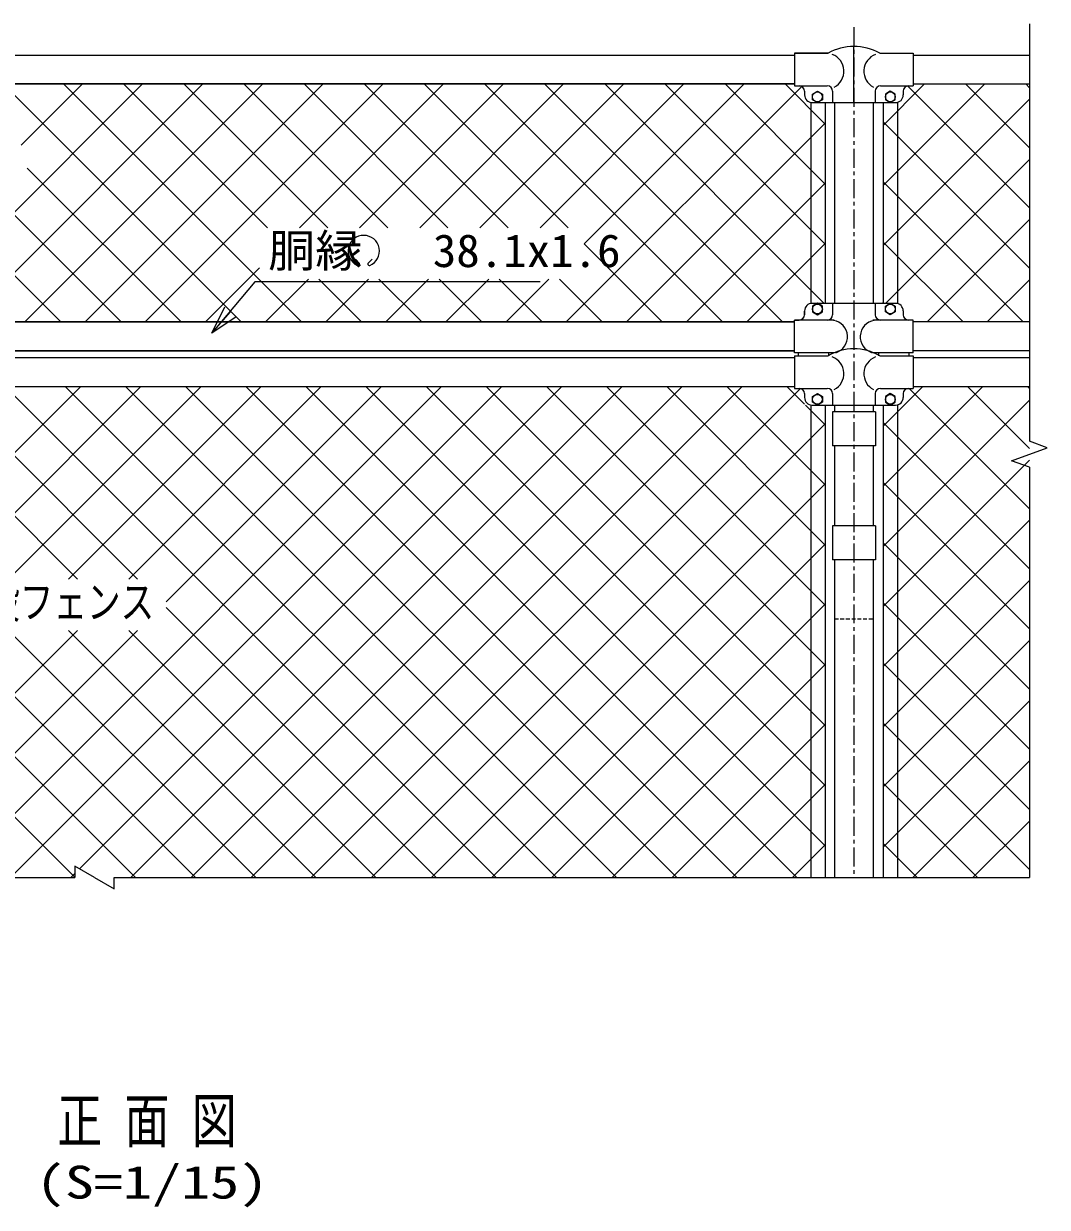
# Model space of a CAD drawing. Units: millimetres, scale not verified. Extents: x -4455 to 4455, y -3150 to 3150.
# Drawn here: x -2261 to -913, y 346 to 1904 of the extents above; entities that cross this region are included whole.
import ezdxf
from ezdxf.enums import TextEntityAlignment as Align

# ---------------------------------------------------------------- set-up
doc = ezdxf.new("R2010")
doc.units = ezdxf.units.MM
doc.header["$LTSCALE"] = 20
doc.linetypes.add('USER1', pattern=[0.375, 0.25, -0.125])
doc.linetypes.add('USER2', pattern=[2, 1.25, -0.25, 0.25, -0.25])
for name, color, linetype, lineweight in [('0-1_net', 2, 'Continuous', 25), ('0-2_0', 7, 'Continuous', 25), ('0-3_1', 7, 'Continuous', 25), ('0-5_band', 3, 'Continuous', 25), ('0-6_柱', 7, 'Continuous', 25), ('0-7_13', 7, 'Continuous', 25), ('0-8_center', 2, 'USER2', 25), ('0-9_EXTCNT-L', 4, 'Continuous', 25), ('0-F_既設net', 4, 'Continuous', 25)]:
    doc.layers.add(name, color=color, linetype=linetype, lineweight=lineweight)
doc.styles.add('ＭＳ ゴシック', font='')
doc.styles.get('ＭＳ ゴシック').set_extended_font_data('MS Gothic')

# ---------------------------------------------------------------- blocks, each defined once
blk = doc.blocks.new('_Open30')
at = {"layer": '0-2_0', "color": 2}
blk.add_line((0, 0), (-20, 0), dxfattribs=at)
blk.add_lwpolyline([(-20, 5.36), (0, 0), (-20, -5.36)], dxfattribs=at)

msp = doc.modelspace()

# ---------------------------------------------------------------- linework, layer by layer
at = {"layer": '0-1_net', "lineweight": 18}
msp.add_line((-1167.38, 1800.37), (-1167.38, 1874.36), dxfattribs=at)
at = {"layer": '0-1_net'}
for p, q in [((-2417.27, 1511.5), (-2103.91, 1824.86)), ((-2338.07, 1511.5), (-2024.71, 1824.86)), ((-1974.02, 1511.5), (-2287.38, 1824.86)), ((-2263.73, 1744.24), (-2183.1, 1824.86)), ((-2258.88, 1511.5), (-1945.52, 1824.86)), ((-1894.82, 1511.5), (-2208.19, 1824.86)), ((-2179.68, 1511.5), (-1866.32, 1824.86)), ((-1939.49, 1635.36), (-2128.99, 1824.86)), ((-2100.49, 1511.5), (-1787.12, 1824.86)), ((-1860.29, 1635.36), (-2049.79, 1824.86)), ((-1781.09, 1635.36), (-1970.6, 1824.86)), ((-1897.43, 1635.36), (-1707.93, 1824.86)), ((-1701.9, 1635.36), (-1891.4, 1824.86)), ((-1818.24, 1635.36), (-1628.73, 1824.86)), ((-1622.7, 1635.36), (-1812.21, 1824.86)), ((-1739.04, 1635.36), (-1549.54, 1824.86)), ((-1543.51, 1635.36), (-1733.01, 1824.86)), ((-1659.85, 1635.36), (-1470.34, 1824.86)), ((-1340.45, 1511.5), (-1653.81, 1824.86)), ((-1580.65, 1635.36), (-1391.14, 1824.86)), ((-1261.26, 1511.5), (-1574.62, 1824.86)), ((-1522.62, 1614.19), (-1311.95, 1824.86)), ((-1206.56, 1536), (-1495.42, 1824.86)), ((-1205.08, 1613.72), (-1416.23, 1824.86)), ((-1205.08, 1692.91), (-1337.03, 1824.86)), ((-1205.08, 1772.11), (-1257.83, 1824.86)), ((-1128.89, 1770.34), (-1074.36, 1824.86)), ((-1128.89, 1691.14), (-995.16, 1824.86)), ((-936.15, 1740.77), (-1020.25, 1824.86)), ((-936.15, 1819.97), (-941.05, 1824.86)), ((-1546.11, 1511.5), (-1235.25, 1822.37)), ((-936.15, 1661.57), (-1096.94, 1822.37)), ((-1128.89, 1611.95), (-936.15, 1804.68)), ((-1466.92, 1511.5), (-1205.08, 1773.34)), ((-936.15, 1582.38), (-1128.89, 1775.11)), ((-1125.64, 1536), (-936.15, 1725.48)), ((-2053.22, 1511.5), (-2255.91, 1714.19)), ((-1387.72, 1511.5), (-1205.08, 1694.14)), ((-944.47, 1511.5), (-1128.89, 1695.92)), ((-2211.61, 1511.5), (-2376.85, 1676.74)), ((-2132.41, 1511.5), (-2297.65, 1676.74)), ((-1070.94, 1511.5), (-936.15, 1646.29)), ((-1419.65, 1511.5), (-1522.62, 1614.47)), ((-1308.53, 1511.5), (-1205.08, 1614.95)), ((-1023.67, 1511.5), (-1128.89, 1616.72)), ((-2021.29, 1511.5), (-1949.84, 1582.95)), ((-1942.09, 1511.5), (-1885.74, 1567.86)), ((-1815.63, 1511.5), (-1871.99, 1567.86)), ((-1862.9, 1511.5), (-1806.54, 1567.86)), ((-1736.43, 1511.5), (-1792.79, 1567.86)), ((-1783.7, 1511.5), (-1727.35, 1567.86)), ((-1657.24, 1511.5), (-1713.59, 1567.86)), ((-1704.51, 1511.5), (-1648.15, 1567.86)), ((-1578.04, 1511.5), (-1634.4, 1567.86)), ((-1625.31, 1511.5), (-1568.95, 1567.86)), ((-1498.84, 1511.5), (-1555.2, 1567.86)), ((-991.74, 1511.5), (-936.15, 1567.09)), ((-1127.36, 1536), (-1128.88, 1537.52))]:
    msp.add_line(p, q, dxfattribs=at)
at = {"layer": '0-1_net', "color": 7}
msp.add_line((-1232.38, 1520.96), (-1232.38, 1525.91), dxfattribs=at)
for points in [[(-1201.38, 1865.36), (-1245.38, 1865.36), (-1245.38, 1824.86), (-3089.39, 1824.86), (-3089.39, 1822.37), (-3132.95, 1822.37)], [(-1222.44, 1800.37), (-1215.4, 1800.37), (-1221.89, 1804.11), (-1221.89, 1811.62), (-1215.39, 1815.37), (-1208.89, 1811.62), (-1208.89, 1804.11), (-1215.38, 1800.37), (-1167.38, 1800.37)], [(-3141.46, 1471.01), (-3089.39, 1471.01), (-3089.39, 1511.5), (-1245.38, 1511.5), (-1245.38, 1514), (-1239.34, 1514)]]:
    msp.add_lwpolyline(points, dxfattribs=at)
at = {"layer": '0-2_0', "color": 3}
for p, q in [((-1818.29, 1588.41), (-1823.86, 1593.98)), ((-1807.32, 1588.4), (-1801.75, 1593.97))]:
    msp.add_line(p, q, dxfattribs=at)
at = {"layer": '0-2_0'}
msp.add_lwpolyline([(-1580.63, 1564.11), (-1956.09, 1564.11), (-2011.33, 1498.51)], dxfattribs=at)
at = {"layer": '0-2_0', "color": 3}
for centre, radius, start, end in [((-1812.8, 1604.85), 20.69, 292.92938, 245.65717), ((-1820.43, 1588), 2.18, 245.55466, 10.65671), ((-1805.11, 1588.02), 2.25, 170.24091, 279.29396)]:
    msp.add_arc(centre, radius, start, end, dxfattribs=at)
at = {"layer": '0-3_1', "color": 4}
for p, q in [((-936.15, 1904.27), (-936.15, 1354.31)), ((-959.64, 1328.66), (-912.66, 1345.76)), ((-912.66, 1345.76), (-936.15, 1354.31)), ((-936.15, 1320.11), (-959.64, 1328.66)), ((-936.15, 1320.11), (-936.15, 779.78))]:
    msp.add_line(p, q, dxfattribs=at)
at = {"layer": '0-3_1'}
for p, q in [((-3089.39, 1862.86), (-1245.38, 1862.86)), ((-1089.39, 1862.86), (-936.15, 1862.86)), ((-3089.39, 1824.86), (-1245.38, 1824.86)), ((-1089.39, 1824.86), (-936.15, 1824.86)), ((-1232.38, 1815.37), (-1232.38, 1810.37)), ((-1221.89, 1811.62), (-1215.39, 1815.37)), ((-1221.89, 1804.11), (-1221.89, 1811.62)), ((-1215.39, 1815.37), (-1208.89, 1811.62)), ((-1208.89, 1811.62), (-1208.89, 1804.11)), ((-1195.38, 1815.37), (-1195.38, 1800.37)), ((-1139.38, 1815.37), (-1139.38, 1800.37)), ((-1112.89, 1804.11), (-1112.89, 1811.62)), ((-1102.38, 1815.37), (-1102.38, 1810.37)), ((-1224.08, 1800.37), (-1224.08, 1536)), ((-1222.38, 1800.37), (-1112.38, 1800.37)), ((-1205.08, 1800.37), (-1205.08, 1536)), ((-1128.89, 1800.37), (-1128.89, 1536)), ((-1109.89, 1800.68), (-1109.89, 1535.69)), ((-1112.38, 1536), (-1222.38, 1536)), ((-1215.38, 1536.01), (-1221.88, 1532.26)), ((-1221.88, 1532.26), (-1221.88, 1524.75)), ((-1208.88, 1532.26), (-1215.38, 1536.01)), ((-1208.88, 1524.75), (-1208.88, 1532.26)), ((-1195.38, 1536), (-1195.38, 1521)), ((-1139.38, 1536), (-1139.38, 1521)), ((-1125.89, 1532.26), (-1119.39, 1536.01)), ((-1125.89, 1524.75), (-1125.89, 1532.26)), ((-1119.39, 1536.01), (-1112.89, 1532.26)), ((-1112.89, 1532.26), (-1112.89, 1524.75)), ((-1232.38, 1526), (-1232.38, 1521)), ((-1221.88, 1524.75), (-1215.38, 1521)), ((-1215.38, 1521), (-1208.88, 1524.75)), ((-1119.39, 1521), (-1125.89, 1524.75)), ((-1112.89, 1524.75), (-1119.39, 1521)), ((-1102.38, 1526), (-1102.38, 1521)), ((-1245.78, 1511.5), (-3089.79, 1511.5)), ((-936.15, 1511.5), (-1089.79, 1511.5)), ((-1245.78, 1473.5), (-3089.79, 1473.5)), ((-3089.39, 1473.5), (-1245.38, 1473.5)), ((-1240.38, 1467.05), (-1240.38, 1471.01)), ((-1200.38, 1467.05), (-1200.38, 1471.01)), ((-1134.39, 1467.05), (-1134.39, 1471.01)), ((-1094.39, 1467.05), (-1094.39, 1471.01)), ((-936.15, 1473.5), (-1089.79, 1473.5)), ((-3089.39, 1464.56), (-1245.38, 1464.56)), ((-1089.39, 1464.56), (-936.15, 1464.56)), ((-3089.39, 1426.56), (-1245.38, 1426.56)), ((-1089.39, 1426.56), (-936.15, 1426.56)), ((-1232.38, 1417.06), (-1232.38, 1412.06)), ((-1221.89, 1413.31), (-1215.39, 1417.06)), ((-1208.89, 1405.8), (-1215.39, 1402.05)), ((-1195.38, 1417.06), (-1195.38, 1402.06)), ((-1139.38, 1417.06), (-1139.38, 1402.06)), ((-1125.89, 1405.8), (-1119.39, 1402.05)), ((-1119.39, 1402.05), (-1112.89, 1405.8)), ((-1102.38, 1417.06), (-1102.38, 1412.06)), ((-1224.08, 1402.2), (-1224.08, 779.78)), ((-1222.38, 1402.06), (-1112.38, 1402.06)), ((-1205.08, 1402.06), (-1205.08, 779.78)), ((-1128.89, 1402.06), (-1128.89, 779.78)), ((-1109.89, 1402.37), (-1109.89, 779.78))]:
    msp.add_line(p, q, dxfattribs=at)
for points in [[(-1112.89, 1811.62), (-1119.39, 1815.37), (-1125.89, 1811.62)], [(-1125.89, 1811.62), (-1125.89, 1804.11), (-1119.39, 1800.36), (-1112.89, 1804.11)], [(-1208.89, 1804.11), (-1215.39, 1800.36), (-1221.89, 1804.11)], [(-1215.39, 1402.05), (-1221.89, 1405.8), (-1221.89, 1413.31)], [(-1215.39, 1417.06), (-1208.89, 1413.31), (-1208.89, 1405.8)], [(-1119.39, 1417.06), (-1125.89, 1413.31), (-1125.89, 1405.8)], [(-1112.89, 1405.8), (-1112.89, 1413.31), (-1119.39, 1417.06)]]:
    msp.add_lwpolyline(points, dxfattribs=at)
for centre in [(-1215.39, 1807.87), (-1119.39, 1807.87), (-1215.38, 1528.51), (-1119.39, 1528.51), (-1215.39, 1409.56), (-1119.39, 1409.56)]:
    msp.add_circle(centre, 6.5, dxfattribs=at)
for centre, radius, start, end in [((-1204.15, 1841.61), 23.62, 297.40988, 69.28869), ((-1130.61, 1841.61), 23.62, 110.71131, 242.59012), ((-1239.38, 1815.37), 7, 0, 90), ((-1222.38, 1810.37), 10, 180, 270), ((-1202.38, 1815.37), 7, 0, 90), ((-1132.38, 1815.37), 7, 90, 180), ((-1112.38, 1810.37), 10, 270, 0), ((-1095.38, 1815.37), 7, 90, 180), ((-1222.38, 1526), 10, 90, 180), ((-1112.38, 1526), 10, 0, 90), ((-1239.38, 1521), 7, 270, 0), ((-1202.38, 1521), 7, 270, 0), ((-1197.53, 1491.9), 21.8, 286.57132, 81.03282), ((-1137.23, 1491.9), 21.8, 98.96718, 253.42868), ((-1132.38, 1521), 7, 180, 270), ((-1095.38, 1521), 7, 180, 270), ((-1204.15, 1443.3), 23.62, 297.40988, 69.28869), ((-1130.61, 1443.3), 23.62, 110.71131, 242.59012), ((-1239.38, 1417.06), 7, 0, 90), ((-1202.38, 1417.06), 7, 0, 90), ((-1132.38, 1417.06), 7, 90, 180), ((-1095.38, 1417.06), 7, 90, 180), ((-1222.38, 1412.06), 10, 180, 270), ((-1112.38, 1412.06), 10, 270, 0)]:
    msp.add_arc(centre, radius, start, end, dxfattribs=at)
at = {"layer": '0-5_band'}
for p, q in [((-1139.03, 1393.15), (-1195.73, 1393.15)), ((-1195.73, 1393.15), (-1195.73, 1348.15)), ((-1139.03, 1393.15), (-1139.03, 1348.15)), ((-1139.03, 1348.15), (-1195.73, 1348.15)), ((-1139.03, 1243.15), (-1195.73, 1243.15)), ((-1195.73, 1243.15), (-1195.73, 1198.15)), ((-1139.03, 1243.15), (-1139.03, 1198.15)), ((-1139.03, 1198.15), (-1195.73, 1198.15))]:
    msp.add_line(p, q, dxfattribs=at)
at = {"layer": '0-6_柱'}
for p, q in [((-1192.78, 1800.37), (-1192.78, 1536)), ((-1141.98, 1800.37), (-1141.98, 1536)), ((-1192.78, 1471.01), (-1192.78, 1471.19)), ((-1141.98, 1471.01), (-1141.98, 1471.19)), ((-1192.78, 1402.06), (-1192.78, 1393.15)), ((-1141.98, 1402.06), (-1141.98, 1393.15)), ((-1192.78, 1348.15), (-1192.78, 1243.15)), ((-1141.98, 1348.15), (-1141.98, 1243.15)), ((-1192.78, 1198.15), (-1192.78, 779.78)), ((-1141.98, 1198.15), (-1141.98, 779.78))]:
    msp.add_line(p, q, dxfattribs=at)
at = {"layer": '0-6_柱', "linetype": 'USER1'}
msp.add_line((-1192.78, 1120.65), (-1141.98, 1120.65), dxfattribs=at)
at = {"layer": '0-7_13'}
for p, q in [((-1245.38, 1865.36), (-1245.38, 1822.37)), ((-1245.38, 1865.36), (-1201.38, 1865.36)), ((-1133.38, 1865.36), (-1089.39, 1865.36)), ((-1089.39, 1865.36), (-1089.39, 1822.37)), ((-1245.38, 1822.37), (-1202.38, 1822.37)), ((-1132.38, 1822.37), (-1089.39, 1822.37)), ((-1193.18, 1514), (-1245.38, 1514)), ((-1245.38, 1471.01), (-1245.38, 1514)), ((-1089.39, 1514), (-1142.38, 1514)), ((-1089.39, 1471.01), (-1089.39, 1514)), ((-1193.23, 1471.01), (-1245.38, 1471.01)), ((-1245.38, 1467.05), (-1201.38, 1467.05)), ((-1245.38, 1467.05), (-1245.38, 1424.06)), ((-1126.75, 1471.01), (-1141.53, 1471.01)), ((-1089.39, 1471.01), (-1133.38, 1471.01)), ((-1133.38, 1467.05), (-1089.39, 1467.05)), ((-1089.39, 1467.05), (-1089.39, 1424.06)), ((-1245.38, 1424.06), (-1202.38, 1424.06)), ((-1132.38, 1424.06), (-1089.39, 1424.06))]:
    msp.add_line(p, q, dxfattribs=at)
for centre in [(-1167.38, 1805.65), (-1167.38, 1407.34)]:
    msp.add_arc(centre, 68.72, 60.347, 119.65305, dxfattribs=at)
at = {"layer": '0-8_center'}
msp.add_line((-1167.38, 1899.63), (-1167.38, 779.78), dxfattribs=at)
at = {"layer": '0-9_EXTCNT-L'}
for p, q in [((-3141.98, 779.78), (-2193.17, 779.78)), ((-2193.17, 794.67), (-2193.17, 779.78)), ((-2167.38, 779.78), (-2193.17, 794.67)), ((-2141.6, 779.78), (-936.15, 779.78))]:
    msp.add_line(p, q, dxfattribs=at)
msp.add_lwpolyline([(-2167.38, 779.78), (-2141.6, 764.89), (-2141.6, 779.78)], dxfattribs=at)
at = {"layer": '0-F_既設net'}
for p, q in [((-2193.17, 780.3), (-2839.42, 1426.56)), ((-2832.21, 779.78), (-2185.43, 1426.56)), ((-2113.46, 779.78), (-2760.23, 1426.56)), ((-2189.78, 1172.89), (-2443.44, 1426.56)), ((-2110.59, 1172.89), (-2364.25, 1426.56)), ((-2359.9, 1172.89), (-2106.24, 1426.56)), ((-2357.03, 779.78), (-1710.26, 1426.56)), ((-1638.28, 779.78), (-2285.05, 1426.56)), ((-2280.7, 1172.89), (-2027.04, 1426.56)), ((-2277.83, 779.78), (-1631.06, 1426.56)), ((-1559.08, 779.78), (-2205.86, 1426.56)), ((-2201.51, 1172.89), (-1947.85, 1426.56)), ((-2187.2, 791.22), (-1551.87, 1426.56)), ((-1479.89, 779.78), (-2126.66, 1426.56)), ((-2122.31, 1172.89), (-1868.65, 1426.56)), ((-2119.44, 779.78), (-1472.67, 1426.56)), ((-2073.03, 1142.98), (-1789.45, 1426.56)), ((-1400.69, 779.78), (-2047.46, 1426.56)), ((-2040.25, 779.78), (-1393.47, 1426.56)), ((-1321.5, 779.78), (-1968.27, 1426.56)), ((-1961.05, 779.78), (-1314.28, 1426.56)), ((-1242.3, 779.78), (-1889.07, 1426.56)), ((-1881.85, 779.78), (-1237.58, 1424.06)), ((-1205.08, 821.76), (-1809.88, 1426.56)), ((-1205.08, 900.95), (-1730.68, 1426.56)), ((-1205.08, 980.15), (-1651.48, 1426.56)), ((-1205.08, 1059.35), (-1572.29, 1426.56)), ((-1205.08, 1138.54), (-1493.09, 1426.56)), ((-1205.08, 1217.74), (-1413.9, 1426.56)), ((-1205.08, 1296.93), (-1334.7, 1426.56)), ((-1232.38, 1403.43), (-1255.5, 1426.56)), ((-1128.89, 1374.36), (-1076.69, 1426.56)), ((-1128.89, 1295.16), (-997.49, 1426.56)), ((-936.15, 1265.59), (-1094.61, 1424.06)), ((-936.15, 1344.79), (-1017.92, 1426.56)), ((-936.15, 1423.99), (-938.72, 1426.56)), ((-1128.89, 1215.97), (-936.15, 1408.7)), ((-1205.08, 1376.13), (-1231.01, 1402.06)), ((-1802.66, 779.78), (-1205.08, 1377.36)), ((-936.15, 1186.4), (-1128.89, 1379.13)), ((-1128.89, 1136.77), (-936.15, 1329.5)), ((-1723.46, 779.78), (-1205.08, 1298.17)), ((-936.15, 1107.2), (-1128.89, 1299.94)), ((-1128.89, 1057.58), (-936.15, 1250.31)), ((-1644.27, 779.78), (-1205.08, 1218.97)), ((-936.15, 1028.01), (-1128.89, 1220.74)), ((-1128.89, 978.38), (-936.15, 1171.11)), ((-1565.07, 779.78), (-1205.08, 1139.77)), ((-936.15, 948.81), (-1128.89, 1141.54)), ((-1717.48, 779.78), (-2073.03, 1135.34)), ((-2515.42, 779.78), (-2189.81, 1105.39)), ((-2436.23, 779.78), (-2110.61, 1105.39)), ((-2034.26, 779.78), (-2359.87, 1105.39)), ((-1955.06, 779.78), (-2280.68, 1105.39)), ((-1875.87, 779.78), (-2201.48, 1105.39)), ((-1796.67, 779.78), (-2122.28, 1105.39)), ((-1128.89, 899.18), (-936.15, 1091.92)), ((-1485.87, 779.78), (-1205.08, 1060.58)), ((-936.15, 869.61), (-1128.89, 1062.35)), ((-1128.89, 819.99), (-936.15, 1012.72)), ((-936.15, 790.42), (-1128.89, 983.15)), ((-1406.68, 779.78), (-1205.08, 981.38)), ((-1089.9, 779.78), (-936.15, 933.53)), ((-1327.48, 779.78), (-1205.08, 902.19)), ((-1004.71, 779.78), (-1128.89, 903.96)), ((-1010.7, 779.78), (-936.15, 854.33)), ((-1248.29, 779.78), (-1205.08, 822.99)), ((-1083.91, 779.78), (-1128.89, 824.76)), ((-2198.64, 779.78), (-2193.17, 785.25))]:
    msp.add_line(p, q, dxfattribs=at)

# ---------------------------------------------------------------- block references
at = {"layer": '0-2_0', "xscale": 1.875, "yscale": 1.875, "rotation": 228.64746}
msp.add_blockref('_Open30', (-2012.98, 1496.64), dxfattribs=at)

# ---------------------------------------------------------------- texts
at = {"layer": '0-2_0', "color": 3, "style": 'ＭＳ ゴシック'}
for s, height, width, p in [('胴縁 \u300038.1x1.6', 43.26, 1.05, (-1938.59, 1570.78)), ('既設フェンス', 43.26, 0.75, (-2354.22, 1108.32)), ('正 面 図', 57.77, 0.75, (-2216.39, 413.53)), ('(S=1/15)', 43.26, 1.3, (-2244.56, 344.17))]:
    msp.add_text(s, height=height, dxfattribs=dict(at, width=width)).set_placement(p, align=Align.BOTTOM_LEFT)

doc.saveas('drawing.dxf')
